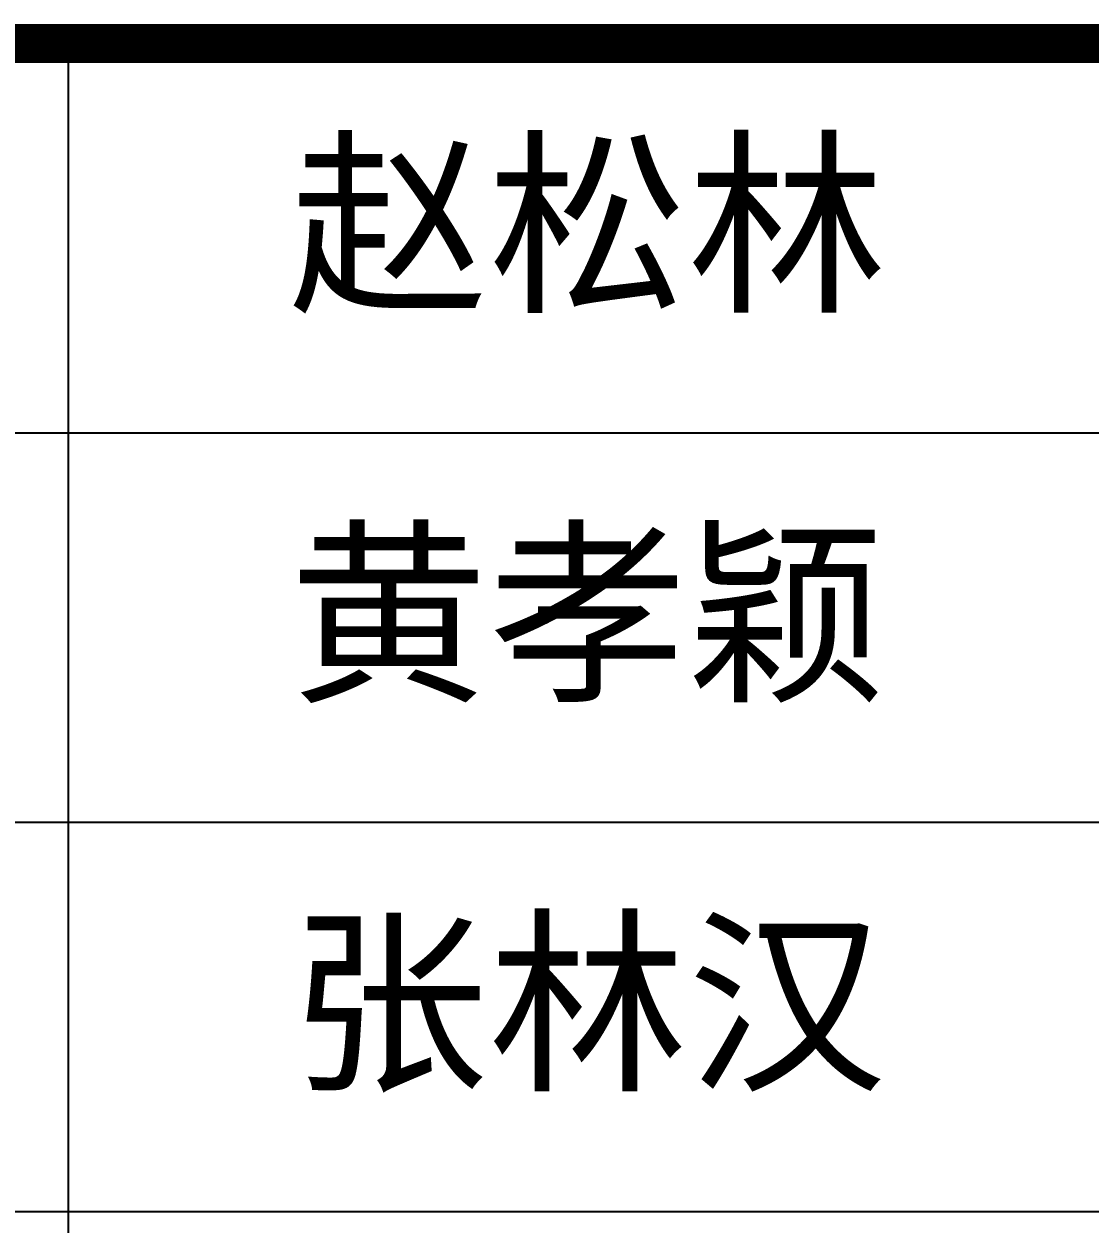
# Model space of a CAD drawing. Header units: millimetres. Extents: x 434053 to 1059003, y -2417481 to 936527.
# Drawn here: x 567972 to 569067, y -2245733 to -2244501 of the extents above; entities that cross this region are included whole.
import ezdxf
from ezdxf.enums import TextEntityAlignment as Align

# ---------------------------------------------------------------- set-up
doc = ezdxf.new("R2010")
doc.units = ezdxf.units.MM
doc.header["$LTSCALE"] = 1000
doc.header["$MEASUREMENT"] = 0
doc.layers.add('TITLIN', color=7, linetype='Continuous')
doc.layers.add('图框层', color=3, linetype='Continuous')
doc.styles.add('TITXV', font='', dxfattribs={"width": 0.8})
doc.styles.get('TITXV').set_extended_font_data('SimSun')

# ---------------------------------------------------------------- blocks, each defined once
blk = doc.blocks.new('asdgdfgsghfdjfh')
at = {"layer": '图框层', "style": 'TITXV'}
for s, p in [('赵松林', (-36, 198)), ('黄孝颖', (-36, 190)), ('张林汉', (-36, 182))]:
    blk.add_text(s, height=3, dxfattribs=at).set_placement(p, align=Align.BOTTOM_CENTER)
blk = doc.blocks.new('asdfgafg21GZ_LABEL2')
at = {"layer": 'TITLIN'}
for p, q in [((-46.679, 204.115), (-46.679, 100.493)), ((-65, 196.115), (0, 196.115)), ((-65, 188.115), (0, 188.115)), ((-65, 180.115), (0, 180.115))]:
    blk.add_line(p, q, dxfattribs=at)
at = {"layer": 'TITLIN', "const_width": 0.8}
blk.add_lwpolyline([(-65, 204.115), (0, 204.115)], dxfattribs=at)
blk = doc.blocks.new('asdfdfsdh')
at = {"layer": '图框层', "rotation": 270}
for name, xscale, yscale, zscale in [('asdfgafg21GZ_LABEL2', 50.00000001002963, 50.00000001002963, 50.00000001002963), ('asdgdfgsghfdjfh', 50, 50, 50)]:
    blk.add_blockref(name, (500, 500), dxfattribs=dict(at, xscale=xscale, yscale=yscale, zscale=zscale))

msp = doc.modelspace()

# ---------------------------------------------------------------- block references
at = {"rotation": 90}
msp.add_blockref('asdfdfsdh', (570850.9, -2255226.3), dxfattribs=at)

doc.saveas('drawing.dxf')
